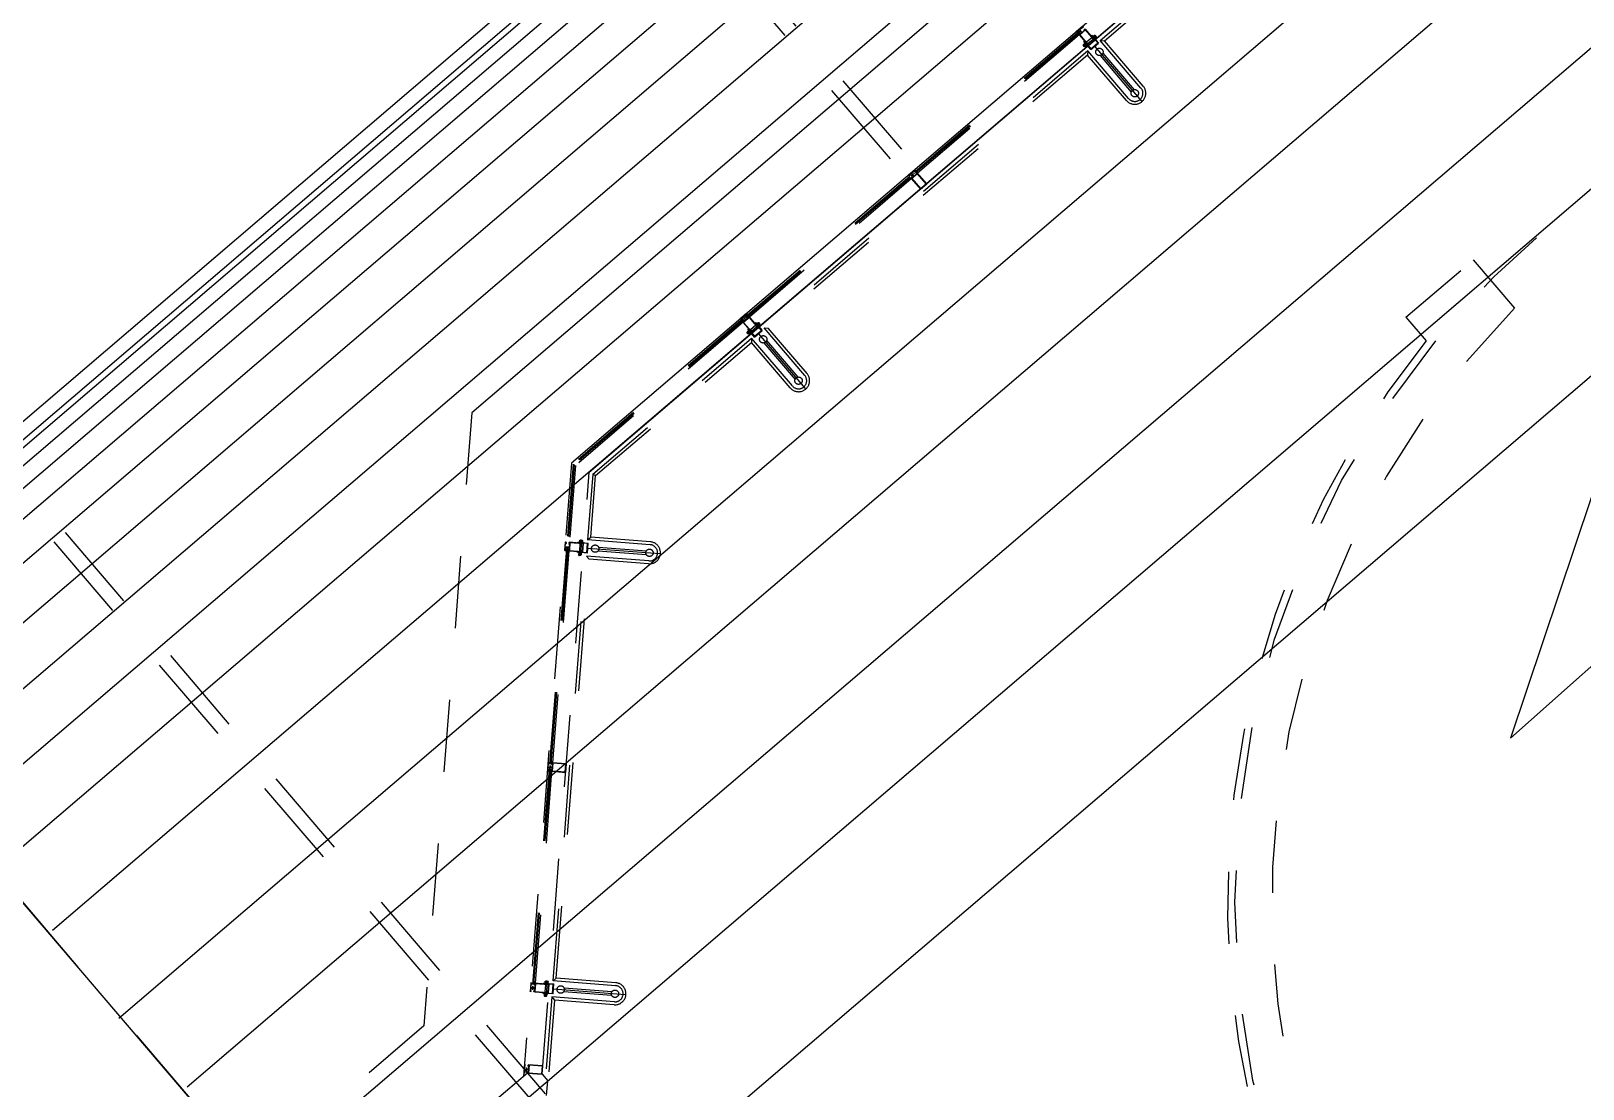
# Model space of a CAD drawing. Extents: x 268 to 383, y 668 to 793.
# Drawn here: x 363.144 to 365.297, y 773.957 to 775.425 of the extents above; entities that cross this region are included whole.
import ezdxf

# ---------------------------------------------------------------- set-up
doc = ezdxf.new("R2010")
doc.units = 0
doc.header["$LTSCALE"] = 0.5
doc.header["$MEASUREMENT"] = 0
doc.linetypes.add('DASHED2', pattern=[0.375, 0.25, -0.125])
doc.linetypes.add('HIDDEN', pattern=[0.375, 0.25, -0.125])
for name, color, linetype in [('2', 1, 'CONTINUOUS'), ('6', 7, 'CONTINUOUS'), ('9', 1, 'DASHED2'), ('paredes', 1, 'CONTINUOUS'), ('PROYECCIONES', 6, 'HIDDEN'), ('texturas', 6, 'CONTINUOUS'), ('tuberia_alumbrado', 3, 'DASHED2'), ('ventanas', 1, 'CONTINUOUS'), ('vidrio', 6, 'CONTINUOUS')]:
    doc.layers.add(name, color=color, linetype=linetype)

# ---------------------------------------------------------------- blocks, each defined once
blk = doc.blocks.new('apoymuro-cortina')
at = {"layer": 'vidrio', "color": 1, "linetype": 'Continuous'}
for p, q in [((0, 0), (-0.099, 0)), ((0, -0.057), (0, 0)), ((-0.125, -0.001), (-0.125, -0.057)), ((-0.119, 0), (-0.124, 0)), ((-0.124, -0.057), (-0.119, -0.057)), ((-0.122, -0.01), (-0.122, -0.003)), ((-0.122, -0.032), (-0.122, -0.013)), ((-0.096, -0.032), (-0.122, -0.032)), ((-0.122, -0.035), (-0.096, -0.035)), ((-0.122, -0.044), (-0.122, -0.035)), ((-0.122, -0.054), (-0.122, -0.048)), ((-0.121, -0.003), (-0.12, -0.003)), ((-0.12, -0.01), (-0.121, -0.01)), ((-0.121, -0.013), (-0.119, -0.013)), ((-0.119, -0.045), (-0.121, -0.045)), ((-0.121, -0.047), (-0.12, -0.047)), ((-0.12, -0.055), (-0.121, -0.055)), ((-0.12, -0.003), (-0.12, -0.004)), ((-0.12, -0.009), (-0.12, -0.01)), ((-0.12, -0.047), (-0.12, -0.048)), ((-0.12, -0.054), (-0.12, -0.055)), ((-0.119, -0.004), (-0.119, -0.001)), ((-0.119, -0.012), (-0.119, -0.009)), ((-0.119, -0.048), (-0.119, -0.045)), ((-0.119, -0.057), (-0.119, -0.054)), ((-0.1, -0.001), (-0.1, -0.004)), ((-0.1, -0.009), (-0.1, -0.012)), ((-0.1, -0.045), (-0.1, -0.048)), ((-0.1, -0.054), (-0.1, -0.057)), ((-0.099, -0.013), (-0.097, -0.013)), ((-0.097, -0.045), (-0.099, -0.045)), ((-0.099, -0.057), (-0.094, -0.057)), ((-0.098, -0.003), (-0.097, -0.003)), ((-0.098, -0.004), (-0.098, -0.003)), ((-0.098, -0.01), (-0.098, -0.009)), ((-0.097, -0.01), (-0.098, -0.01)), ((-0.098, -0.047), (-0.097, -0.047)), ((-0.098, -0.048), (-0.098, -0.047)), ((-0.098, -0.055), (-0.098, -0.054)), ((-0.097, -0.055), (-0.098, -0.055)), ((-0.096, -0.003), (-0.096, -0.01)), ((-0.096, -0.013), (-0.096, -0.032)), ((-0.096, -0.035), (-0.096, -0.044)), ((-0.096, -0.048), (-0.096, -0.054)), ((-0.094, -0.057), (0, -0.057)), ((-0.093, -0.003), (-0.093, -0.054)), ((-0.004, -0.003), (-0.093, -0.003)), ((-0.093, -0.055), (-0.004, -0.055)), ((-0.003, -0.054), (-0.003, -0.003))]:
    blk.add_line(p, q, dxfattribs=at)
at = {"layer": 'vidrio', "linetype": 'Continuous'}
for p, q in [((-0.04, 0.002), (-0.04, 0.005)), ((-0.04, 0.005), (0.031, 0.005)), ((0.027, 0.002), (-0.04, 0.002)), ((-0.032, 0.006), (-0.032, 0.008)), ((-0.032, 0.008), (-0.006, 0.008)), ((-0.006, 0.006), (-0.032, 0.006)), ((-0.009, 0.01), (-0.029, 0.01)), ((-0.029, 0.01), (-0.029, 0.008)), ((-0.029, 0.008), (-0.009, 0.008)), ((-0.028, 0.011), (-0.028, 0.02)), ((-0.026, 0.021), (-0.011, 0.021)), ((-0.011, 0.011), (-0.026, 0.011)), ((-0.024, 0.02), (-0.024, 0.011)), ((-0.015, 0.021), (-0.023, 0.021)), ((-0.014, 0.011), (-0.014, 0.02)), ((-0.009, 0.02), (-0.009, 0.011)), ((-0.009, 0.008), (-0.009, 0.01)), ((-0.006, 0.008), (-0.006, 0.006)), ((0.027, -0.059), (0.027, 0.002)), ((0.031, -0.063), (0.031, 0.005)), ((-0.105, -0.044), (-0.113, -0.044)), ((-0.04, -0.059), (0.027, -0.059)), ((-0.04, -0.063), (-0.04, -0.059)), ((0.031, -0.063), (-0.04, -0.063)), ((-0.032, -0.063), (-0.032, -0.065)), ((-0.006, -0.063), (-0.032, -0.063)), ((-0.032, -0.065), (-0.006, -0.065)), ((-0.029, -0.068), (-0.029, -0.065)), ((-0.029, -0.065), (-0.009, -0.065)), ((-0.009, -0.068), (-0.029, -0.068)), ((-0.028, -0.069), (-0.028, -0.078)), ((-0.011, -0.068), (-0.026, -0.068)), ((-0.026, -0.078), (-0.011, -0.078)), ((-0.013, -0.005), (-0.025, -0.005)), ((-0.025, -0.005), (-0.025, -0.052)), ((-0.025, -0.052), (-0.013, -0.052)), ((-0.025, -0.083), (-0.025, -0.078)), ((-0.013, -0.079), (-0.025, -0.079)), ((-0.013, -0.081), (-0.025, -0.081)), ((-0.025, -0.083), (-0.024, -0.084)), ((-0.013, -0.083), (-0.025, -0.083)), ((-0.024, -0.078), (-0.024, -0.069)), ((-0.014, -0.084), (-0.024, -0.084)), ((-0.015, -0.078), (-0.023, -0.078)), ((-0.015, -0.08), (-0.023, -0.08)), ((-0.015, -0.082), (-0.023, -0.082)), ((-0.019, -0.084), (-0.019, -0.084)), ((-0.014, -0.069), (-0.014, -0.078)), ((-0.013, -0.083), (-0.014, -0.084)), ((-0.013, -0.052), (-0.013, -0.005)), ((-0.013, -0.083), (-0.013, -0.078)), ((-0.009, -0.065), (-0.009, -0.068)), ((-0.009, -0.078), (-0.009, -0.069)), ((-0.006, -0.065), (-0.006, -0.063))]:
    blk.add_line(p, q, dxfattribs=at)
at = {"layer": 'vidrio', "color": 1, "linetype": 'Continuous', "extrusion": (0, 0, -1)}
for centre, major_axis, start_param, end_param in [((-0.099, -0.001), (0.000451, -0.000451), 2.356194, 3.926991), ((-0.124, -0.001), (0.000451, -0.000451), 2.356194, 3.926991), ((-0.124, -0.057), (0.000451, 0.000451), 2.356194, 3.926991), ((-0.121, -0.003), (0.000451, -0.000451), 2.356194, 3.926991), ((-0.121, -0.01), (0.000451, 0.000451), 2.356194, 3.926991), ((-0.121, -0.013), (0.000451, -0.000451), 2.356194, 3.926991), ((-0.121, -0.044), (0.000451, 0.000451), 2.356194, 3.926991), ((-0.121, -0.048), (0.000451, -0.000451), 2.356194, 3.926991), ((-0.121, -0.054), (0.000451, 0.000451), 2.356194, 3.926991), ((-0.119, -0.004), (0.000451, 0.000451), 2.356194, 3.926991), ((-0.119, -0.009), (0.000451, -0.000451), 2.356194, 3.926991), ((-0.119, -0.048), (0.000451, 0.000451), 2.356194, 3.926991), ((-0.119, -0.054), (0.000451, -0.000451), 2.356194, 3.926991), ((-0.119, -0.001), (0.000451, -0.000451), 3.926991, 5.497787), ((-0.119, -0.004), (0.000451, -0.000451), -0.785398, 0.785398), ((-0.119, -0.009), (0.000451, -0.000451), 3.926991, 5.497787), ((-0.119, -0.012), (0.000451, -0.000451), -0.785398, 0.785398), ((-0.119, -0.045), (0.000451, -0.000451), 3.926991, 5.497787), ((-0.119, -0.048), (0.000451, -0.000451), -0.785398, 0.785398), ((-0.119, -0.054), (0.000451, -0.000451), 3.926991, 5.497787), ((-0.119, -0.057), (0.000451, -0.000451), -0.785398, 0.785398), ((-0.099, -0.004), (0.000451, 0.000451), 2.356194, 3.926991), ((-0.099, -0.009), (0.000451, -0.000451), 2.356194, 3.926991), ((-0.099, -0.012), (0.000451, 0.000451), 2.356194, 3.926991), ((-0.099, -0.045), (0.000451, -0.000451), 2.356194, 3.926991), ((-0.099, -0.048), (0.000451, 0.000451), 2.356194, 3.926991), ((-0.099, -0.054), (0.000451, -0.000451), 2.356194, 3.926991), ((-0.099, -0.057), (0.000451, 0.000451), 2.356194, 3.926991), ((-0.099, -0.004), (0.000451, -0.000451), -0.785398, 0.785398), ((-0.099, -0.009), (0.000451, -0.000451), 3.926991, 5.497787), ((-0.099, -0.048), (0.000451, -0.000451), -0.785398, 0.785398), ((-0.099, -0.054), (0.000451, -0.000451), 3.926991, 5.497787), ((-0.097, -0.003), (0.000451, 0.000451), 5.497787, 7.068583), ((-0.097, -0.01), (0.000451, -0.000451), -0.785398, 0.785398), ((-0.097, -0.013), (0.000451, -0.000451), 3.926991, 5.497787), ((-0.097, -0.044), (0.000451, -0.000451), -0.785398, 0.785398), ((-0.097, -0.048), (0.000451, 0.000451), 5.497787, 7.068583), ((-0.093, -0.003), (0.000361, 0.000361), 3.926991, 5.497787), ((-0.093, -0.054), (0.000361, 0.000361), 2.356194, 3.926991)]:
    blk.add_ellipse(centre, major_axis=major_axis, ratio=1, start_param=start_param, end_param=end_param, dxfattribs=at)
at = {"layer": 'vidrio', "linetype": 'Continuous', "extrusion": (0, 0, -1)}
for centre, major_axis, start_param, end_param in [((-0.026, 0.016), (0.00325, -0.00325), 3.399063, 4.454918), ((-0.026, 0.015), (0.00325, -0.00325), 0.257471, 1.313326), ((-0.019, 0), (0.0144, -0.0144), 3.678281, 4.175701), ((-0.019, 0.031), (0.0144, 0.0144), 2.107484, 2.604904), ((-0.011, 0.016), (0.00325, -0.00325), 3.399063, 4.454918), ((-0.011, 0.015), (0.00325, -0.00325), 0.257471, 1.313326), ((-0.026, -0.073), (0.00325, 0.00325), 4.96986, 6.025715), ((-0.026, -0.074), (0.00325, 0.00325), 1.828267, 2.884122), ((-0.019, -0.088), (0.0144, 0.0144), 5.249077, 5.746497), ((-0.019, -0.058), (0.0144, -0.0144), 0.536688, 1.034108), ((-0.011, -0.073), (0.00325, 0.00325), 4.96986, 6.025715), ((-0.011, -0.074), (0.00325, 0.00325), 1.828267, 2.884122)]:
    blk.add_ellipse(centre, major_axis=major_axis, ratio=1, start_param=start_param, end_param=end_param, dxfattribs=at)
at = {"layer": 'vidrio', "color": 5, "linetype": 'Continuous', "extrusion": (0, 0, -1)}
for centre, major_axis, start_param, end_param in [((-0.004, -0.003), (0.000361, -0.000361), 3.926991, 5.497787), ((-0.004, -0.054), (0.000361, 0.000361), 0.785398, 2.356194)]:
    blk.add_ellipse(centre, major_axis=major_axis, ratio=1, start_param=start_param, end_param=end_param, dxfattribs=at)

msp = doc.modelspace()

# ---------------------------------------------------------------- linework, layer by layer
at = {"layer": '2', "ltscale": 2}
for p, q in [((366.1797, 777.4629, -249.9372), (362.8173, 774.588, -249.9372)), ((366.1841, 777.4558, -249.9372), (362.8217, 774.5809, -249.9372)), ((366.1982, 777.4426, -249.9372), (362.8357, 774.5677, -249.9372)), ((366.203, 777.4152, -249.9372), (362.8405, 774.5404, -249.9372)), ((366.237, 777.4017, -249.9372), (362.8745, 774.5268, -249.9372)), ((366.2608, 777.3609, -249.9372), (362.8983, 774.486, -249.9372)), ((366.3016, 777.3133, -249.9372), (362.9391, 774.4384, -249.9372)), ((366.3492, 777.2624, -249.9372), (362.9867, 774.3875, -249.9372)), ((366.4035, 777.2046, -249.9372), (363.0411, 774.3297, -249.9372)), ((366.4613, 777.1401, -249.9372), (363.0988, 774.2652, -249.9372)), ((366.5361, 777.0517, -249.9372), (363.1736, 774.1768, -249.9372)), ((366.6279, 776.9294, -249.9372), (363.2654, 774.0545, -249.9372)), ((366.723, 776.8343, -249.9372), (363.3605, 773.9594, -249.9372)), ((366.8216, 776.695, -249.9372), (363.4591, 773.8201, -249.9372)), ((366.9235, 776.5863, -249.9372), (363.561, 773.7114, -249.9372)), ((367.0561, 776.4402, -249.9372), (363.6936, 773.5653, -249.9372))]:
    msp.add_line(p, q, dxfattribs=at)
at = {"layer": '6', "ltscale": 2}
for p in [(366.165, 777.4758, -249.9372), (365.9049, 770.9724, -249.9372)]:
    msp.add_line(p, (362.8026, 774.6009, -249.9372), dxfattribs=at)
at = {"layer": '6'}
msp.add_lwpolyline([(365.197, 774.4436), (365.4, 774.624), (365.4733, 774.5416), (365.8126, 774.8431), (365.7394, 774.9256), (365.9677, 775.1285), (365.3758, 774.977), (365.197, 774.4436)], dxfattribs=at)
at = {"layer": '9', "ltscale": 0.8}
for p, q in [((364.6274, 775.4121, -249.9372), (365.0769, 775.7964, -249.9372)), ((364.6332, 775.4117, -249.9372), (365.0764, 775.7906, -249.9372)), ((364.5981, 775.4243, -249.9372), (364.3681, 775.2277, -249.9372)), ((364.5987, 775.4237, -249.9372), (364.3687, 775.227, -249.9372)), ((364.5992, 775.4231, -249.9372), (364.3692, 775.2264, -249.9372)), ((364.5983, 775.4198, -249.9372), (364.374, 775.228, -249.9372)), ((364.6839, 775.346, -249.9372), (364.6274, 775.4121, -249.9372)), ((364.6274, 775.4121, -249.9372), (364.6332, 775.4117, -249.9372)), ((364.687, 775.3487, -249.9372), (364.6332, 775.4117, -249.9372)), ((364.6103, 775.3975, -249.9372), (364.1609, 775.0132, -249.9372)), ((364.6099, 775.3917, -249.9372), (364.1666, 775.0128, -249.9372)), ((364.6103, 775.3975, -249.9372), (364.6099, 775.3917, -249.9372)), ((364.6637, 775.3287, -249.9372), (364.6099, 775.3917, -249.9372)), ((364.6668, 775.3314, -249.9372), (364.6103, 775.3975, -249.9372)), ((364.6196, 775.4039, -249.9372), (364.6875, 775.3245, -249.9372)), ((364.6272, 775.3911, -249.9372), (364.6706, 775.3404, -249.9372)), ((364.6311, 775.3944, -249.9372), (364.6744, 775.3437, -249.9372)), ((364.1349, 775.0282, -249.9372), (364.3649, 775.2249, -249.9372)), ((364.1354, 775.0276, -249.9372), (364.3654, 775.2242, -249.9372)), ((364.1359, 775.027, -249.9372), (364.3659, 775.2236, -249.9372)), ((364.1407, 775.0285, -249.9372), (364.365, 775.2203, -249.9372)), ((364.37, 775.2324, -249.9372), (364.3613, 775.2249, -249.9372)), ((364.3613, 775.2248, -249.9372), (364.3619, 775.224, -249.9372)), ((364.3621, 775.2248, -249.9372), (364.3631, 775.2257, -249.9372)), ((364.3622, 775.2244, -249.9372), (364.3621, 775.2246, -249.9372)), ((364.3621, 775.224, -249.9372), (364.3626, 775.2244, -249.9372)), ((364.3624, 775.2246, -249.9372), (364.3622, 775.2244, -249.9372)), ((364.3632, 775.2256, -249.9372), (364.3634, 775.2254, -249.9372)), ((364.3634, 775.2254, -249.9372), (364.3632, 775.2253, -249.9372)), ((364.3634, 775.2251, -249.9372), (364.3639, 775.2255, -249.9372)), ((364.3639, 775.2257, -249.9372), (364.3636, 775.226, -249.9372)), ((364.3637, 775.2262, -249.9372), (364.3651, 775.2274, -249.9372)), ((364.3646, 775.2208, -249.9372), (364.3653, 775.22, -249.9372)), ((364.3652, 775.2214, -249.9372), (364.3647, 775.221, -249.9372)), ((364.3659, 775.2236, -249.9372), (364.3648, 775.2249, -249.9372)), ((364.3651, 775.2274, -249.9372), (364.3685, 775.2234, -249.9372)), ((364.3651, 775.221, -249.9372), (364.3653, 775.2212, -249.9372)), ((364.3653, 775.2208, -249.9372), (364.3651, 775.221, -249.9372)), ((364.3653, 775.22, -249.9372), (364.3778, 775.2054, -249.9372)), ((364.3655, 775.2208, -249.9372), (364.3654, 775.2207, -249.9372)), ((364.3655, 775.2278, -249.9372), (364.3684, 775.2302, -249.9372)), ((364.369, 775.2238, -249.9372), (364.3655, 775.2278, -249.9372)), ((364.3665, 775.2217, -249.9372), (364.3655, 775.2208, -249.9372)), ((364.3738, 775.2271, -249.9372), (364.3659, 775.2203, -249.9372)), ((364.3659, 775.2202, -249.9372), (364.3778, 775.2063, -249.9372)), ((364.3664, 775.2225, -249.9372), (364.366, 775.2221, -249.9372)), ((364.3661, 775.2219, -249.9372), (364.3663, 775.2221, -249.9372)), ((364.3663, 775.2221, -249.9372), (364.3665, 775.2218, -249.9372)), ((364.3669, 775.2222, -249.9372), (364.3666, 775.2225, -249.9372)), ((364.3685, 775.2234, -249.9372), (364.3671, 775.2222, -249.9372)), ((364.3681, 775.2277, -249.9372), (364.3692, 775.2264, -249.9372)), ((364.3686, 775.2302, -249.9372), (364.3689, 775.2299, -249.9372)), ((364.369, 775.2307, -249.9372), (364.37, 775.2316, -249.9372)), ((364.3692, 775.2303, -249.9372), (364.369, 775.2306, -249.9372)), ((364.3718, 775.2262, -249.9372), (364.369, 775.2238, -249.9372)), ((364.3691, 775.2299, -249.9372), (364.3696, 775.2303, -249.9372)), ((364.3694, 775.2305, -249.9372), (364.3692, 775.2303, -249.9372)), ((364.3709, 775.2316, -249.9372), (364.3702, 775.2324, -249.9372)), ((364.3702, 775.2316, -249.9372), (364.3704, 775.2314, -249.9372)), ((364.3704, 775.2314, -249.9372), (364.3702, 775.2312, -249.9372)), ((364.3704, 775.231, -249.9372), (364.3708, 775.2314, -249.9372)), ((364.3721, 775.2273, -249.9372), (364.3716, 775.2269, -249.9372)), ((364.3716, 775.2267, -249.9372), (364.3719, 775.2264, -249.9372)), ((364.3721, 775.227, -249.9372), (364.3723, 775.2271, -249.9372)), ((364.3723, 775.2268, -249.9372), (364.3721, 775.227, -249.9372)), ((364.3734, 775.2276, -249.9372), (364.3724, 775.2267, -249.9372)), ((364.3734, 775.2284, -249.9372), (364.3729, 775.228, -249.9372)), ((364.3731, 775.2278, -249.9372), (364.3733, 775.228, -249.9372)), ((364.3733, 775.228, -249.9372), (364.3735, 775.2278, -249.9372)), ((364.3867, 775.2131, -249.9372), (364.3736, 775.2284, -249.9372)), ((364.3858, 775.2132, -249.9372), (364.374, 775.2271, -249.9372)), ((364.3778, 775.2054, -249.9372), (364.3867, 775.2131, -249.9372)), ((364.3779, 775.2063, -249.9372), (364.3858, 775.2131, -249.9372)), ((365.0517, 775.0278, -249.9372), (365.145, 775.1076, -249.9372)), ((365.145, 775.1076, -249.9372), (365.2025, 775.0404, -249.9372)), ((364.1316, 775.0255, -249.9372), (363.8959, 774.8239, -249.9372)), ((364.1322, 775.0248, -249.9372), (363.8967, 774.8235, -249.9372)), ((364.1327, 775.0242, -249.9372), (363.8975, 774.8231, -249.9372)), ((364.1349, 775.0282, -249.9372), (364.1359, 775.027, -249.9372)), ((365.0517, 775.0278, -249.9372), (365.0798, 774.9949, -249.9372)), ((364.1318, 775.0209, -249.9372), (363.8993, 774.8221, -249.9372)), ((364.1531, 775.005, -249.9372), (364.2209, 774.9256, -249.9372)), ((364.2174, 774.9471, -249.9372), (364.1609, 775.0132, -249.9372)), ((364.1609, 775.0132, -249.9372), (364.1666, 775.0128, -249.9372)), ((364.2205, 774.9498, -249.9372), (364.1666, 775.0128, -249.9372)), ((363.9232, 774.81, -249.9372), (364.1437, 774.9986, -249.9372)), ((363.9271, 774.808, -249.9372), (364.1433, 774.9928, -249.9372)), ((364.1437, 774.9986, -249.9372), (364.1433, 774.9928, -249.9372)), ((364.1971, 774.9298, -249.9372), (364.1433, 774.9928, -249.9372)), ((364.2003, 774.9325, -249.9372), (364.1437, 774.9986, -249.9372)), ((364.1606, 774.9922, -249.9372), (364.204, 774.9415, -249.9372)), ((364.1645, 774.9955, -249.9372), (364.2079, 774.9448, -249.9372)), ((363.7554, 774.8954, -249.9372), (363.6889, 774.0443, -249.9372)), ((363.8936, 774.8251, -249.9372), (363.827, 773.974, -249.9372)), ((363.8529, 773.9771, -249.9372), (363.9183, 774.8125, -249.9372)), ((363.8959, 774.8239, -249.9372), (363.8871, 774.7111, -249.9372)), ((363.8967, 774.8235, -249.9372), (363.8879, 774.7111, -249.9372)), ((363.8975, 774.8231, -249.9372), (363.8887, 774.711, -249.9372)), ((363.8993, 774.8221, -249.9372), (363.891, 774.7155, -249.9372)), ((363.9232, 774.81, -249.9372), (363.9161, 774.7188, -249.9372)), ((363.9232, 774.81, -249.9372), (363.9271, 774.808, -249.9372)), ((363.9205, 774.7226, -249.9372), (363.9271, 774.808, -249.9372)), ((363.9161, 774.7188, -249.9372), (363.9205, 774.7226, -249.9372)), ((364.0031, 774.7161, -249.9372), (363.9205, 774.7226, -249.9372)), ((363.8867, 774.7068, -249.9372), (363.8631, 774.4051, -249.9372)), ((363.8876, 774.7068, -249.9372), (363.864, 774.4051, -249.9372)), ((363.8884, 774.7067, -249.9372), (363.8648, 774.405, -249.9372)), ((363.8901, 774.7038, -249.9372), (363.8671, 774.4095, -249.9372)), ((364.0028, 774.7121, -249.9372), (363.9161, 774.7188, -249.9372)), ((363.9164, 774.7075, -249.9372), (364.0205, 774.6994, -249.9372)), ((363.9308, 774.7038, -249.9372), (363.9973, 774.6986, -249.9372)), ((363.9312, 774.7089, -249.9372), (363.9977, 774.7037, -249.9372)), ((363.8682, 774.1069, -249.9372), (363.9143, 774.6964, -249.9372)), ((363.8726, 774.1106, -249.9372), (363.9181, 774.692, -249.9372)), ((364.001, 774.6896, -249.9372), (363.9143, 774.6964, -249.9372)), ((363.9143, 774.6964, -249.9372), (363.9181, 774.692, -249.9372)), ((364.0007, 774.6856, -249.9372), (363.9181, 774.692, -249.9372)), ((363.8628, 774.4008, -249.9372), (363.8392, 774.0992, -249.9372)), ((363.8636, 774.4008, -249.9372), (363.84, 774.0991, -249.9372)), ((363.8645, 774.4007, -249.9372), (363.8409, 774.099, -249.9372)), ((363.8611, 774.4098, -249.9372), (363.8602, 774.3983, -249.9372)), ((363.8609, 774.3988, -249.9372), (363.861, 774.4001, -249.9372)), ((363.861, 774.4009, -249.9372), (363.8612, 774.4027, -249.9372)), ((363.8611, 774.4002, -249.9372), (363.8614, 774.4002, -249.9372)), ((363.8623, 774.4098, -249.9372), (363.8612, 774.4099, -249.9372)), ((363.8612, 774.4033, -249.9372), (363.8615, 774.4071, -249.9372)), ((363.8665, 774.4029, -249.9372), (363.8612, 774.4033, -249.9372)), ((363.8612, 774.4027, -249.9372), (363.8664, 774.4023, -249.9372)), ((363.8616, 774.4007, -249.9372), (363.8612, 774.4007, -249.9372)), ((363.8614, 774.4002, -249.9372), (363.8614, 774.3999, -249.9372)), ((363.8616, 774.4079, -249.9372), (363.8617, 774.4092, -249.9372)), ((363.8616, 774.3999, -249.9372), (363.8617, 774.4005, -249.9372)), ((363.862, 774.4077, -249.9372), (363.8617, 774.4077, -249.9372)), ((363.8617, 774.4072, -249.9372), (363.8621, 774.4072, -249.9372)), ((363.8618, 774.4093, -249.9372), (363.8621, 774.4093, -249.9372)), ((363.862, 774.408, -249.9372), (363.862, 774.4077, -249.9372)), ((363.8621, 774.4093, -249.9372), (363.8621, 774.409, -249.9372)), ((363.8622, 774.4073, -249.9372), (363.8623, 774.408, -249.9372)), ((363.8624, 774.409, -249.9372), (363.8624, 774.4097, -249.9372)), ((363.8645, 774.4006, -249.9372), (363.8628, 774.4008, -249.9372)), ((363.8631, 774.4051, -249.9372), (363.8648, 774.405, -249.9372)), ((363.8656, 774.4002, -249.9372), (363.8655, 774.3996, -249.9372)), ((363.8662, 774.4003, -249.9372), (363.8657, 774.4004, -249.9372)), ((363.8658, 774.3998, -249.9372), (363.8661, 774.3998, -249.9372)), ((363.8658, 774.3996, -249.9372), (363.8658, 774.3998, -249.9372)), ((363.8662, 774.4077, -249.9372), (363.8661, 774.407, -249.9372)), ((363.8662, 774.3997, -249.9372), (363.8661, 774.3984, -249.9372)), ((363.8662, 774.4069, -249.9372), (363.8667, 774.4068, -249.9372)), ((363.8663, 774.4093, -249.9372), (363.8663, 774.4087, -249.9372)), ((363.8664, 774.4023, -249.9372), (363.8663, 774.4004, -249.9372)), ((363.8866, 774.4079, -249.9372), (363.8664, 774.4095, -249.9372)), ((363.8664, 774.4074, -249.9372), (363.8664, 774.4076, -249.9372)), ((363.8667, 774.4074, -249.9372), (363.8664, 774.4074, -249.9372)), ((363.8665, 774.4089, -249.9372), (363.8668, 774.4089, -249.9372)), ((363.8665, 774.4087, -249.9372), (363.8665, 774.4089, -249.9372)), ((363.8668, 774.4067, -249.9372), (363.8665, 774.4029, -249.9372)), ((363.8669, 774.4088, -249.9372), (363.8668, 774.4075, -249.9372)), ((363.8676, 774.4087, -249.9372), (363.8668, 774.3983, -249.9372)), ((363.8858, 774.4074, -249.9372), (363.8677, 774.4088, -249.9372)), ((363.8851, 774.3969, -249.9372), (363.8859, 774.4073, -249.9372)), ((363.8857, 774.3962, -249.9372), (363.8866, 774.4079, -249.9372)), ((363.8661, 774.3978, -249.9372), (363.8431, 774.1035, -249.9372)), ((363.8603, 774.3982, -249.9372), (363.8614, 774.3981, -249.9372)), ((363.8613, 774.3986, -249.9372), (363.861, 774.3986, -249.9372)), ((363.8613, 774.3989, -249.9372), (363.8613, 774.3986, -249.9372)), ((363.8615, 774.3982, -249.9372), (363.8616, 774.3989, -249.9372)), ((363.8655, 774.3985, -249.9372), (363.8654, 774.3979, -249.9372)), ((363.8655, 774.3978, -249.9372), (363.8666, 774.3977, -249.9372)), ((363.8657, 774.3983, -249.9372), (363.8657, 774.3985, -249.9372)), ((363.866, 774.3982, -249.9372), (363.8657, 774.3983, -249.9372)), ((363.8666, 774.3977, -249.9372), (363.8857, 774.3962, -249.9372)), ((363.8669, 774.3982, -249.9372), (363.885, 774.3968, -249.9372)), ((363.8392, 774.0992, -249.9372), (363.8409, 774.099, -249.9372)), ((363.8682, 774.1069, -249.9372), (363.8726, 774.1106, -249.9372)), ((363.9549, 774.1001, -249.9372), (363.8682, 774.1069, -249.9372)), ((363.9552, 774.1042, -249.9372), (363.8726, 774.1106, -249.9372)), ((363.8665, 774.0844, -249.9372), (363.8576, 773.9716, -249.9372)), ((363.8702, 774.08, -249.9372), (363.8615, 773.9687, -249.9372)), ((363.9532, 774.0777, -249.9372), (363.8665, 774.0844, -249.9372)), ((363.8665, 774.0844, -249.9372), (363.8702, 774.08, -249.9372)), ((363.8685, 774.0956, -249.9372), (363.9726, 774.0874, -249.9372)), ((363.9528, 774.0736, -249.9372), (363.8702, 774.08, -249.9372)), ((363.8829, 774.0919, -249.9372), (363.9494, 774.0867, -249.9372)), ((363.8833, 774.097, -249.9372), (363.9498, 774.0918, -249.9372)), ((363.6889, 774.0443, -249.9372), (363.2593, 773.6771, -249.9372)), ((363.8283, 773.9907, -249.9372), (363.8275, 773.9793, -249.9372)), ((363.8295, 773.9907, -249.9372), (363.8285, 773.9908, -249.9372)), ((363.8288, 773.9888, -249.9372), (363.8289, 773.9901, -249.9372)), ((363.8291, 773.9903, -249.9372), (363.8294, 773.9902, -249.9372)), ((363.8294, 773.9902, -249.9372), (363.8293, 773.99, -249.9372)), ((363.8296, 773.99, -249.9372), (363.8296, 773.9906, -249.9372)), ((363.8336, 773.9903, -249.9372), (363.8335, 773.9897, -249.9372)), ((363.8539, 773.9888, -249.9372), (363.8337, 773.9904, -249.9372)), ((363.8338, 773.9899, -249.9372), (363.8341, 773.9899, -249.9372)), ((363.8338, 773.9896, -249.9372), (363.8338, 773.9899, -249.9372)), ((363.8342, 773.9897, -249.9372), (363.8341, 773.9884, -249.9372)), ((363.8531, 773.9883, -249.9372), (363.8349, 773.9898, -249.9372)), ((363.8325, 773.9787, -249.9372), (363.4204, 773.6264, -249.9372)), ((363.8276, 773.9791, -249.9372), (363.8286, 773.979, -249.9372)), ((363.8281, 773.9797, -249.9372), (363.8282, 773.981, -249.9372)), ((363.8285, 773.9796, -249.9372), (363.8282, 773.9796, -249.9372)), ((363.8283, 773.9818, -249.9372), (363.8284, 773.9837, -249.9372)), ((363.8284, 773.9837, -249.9372), (363.8337, 773.9833, -249.9372)), ((363.8288, 773.9816, -249.9372), (363.8284, 773.9817, -249.9372)), ((363.8284, 773.9812, -249.9372), (363.8286, 773.9811, -249.9372)), ((363.8285, 773.9843, -249.9372), (363.8288, 773.9881, -249.9372)), ((363.8337, 773.9838, -249.9372), (363.8285, 773.9843, -249.9372)), ((363.8285, 773.9798, -249.9372), (363.8285, 773.9796, -249.9372)), ((363.8286, 773.9811, -249.9372), (363.8286, 773.9809, -249.9372)), ((363.8288, 773.9792, -249.9372), (363.8288, 773.9798, -249.9372)), ((363.8292, 773.9887, -249.9372), (363.8289, 773.9887, -249.9372)), ((363.8289, 773.9882, -249.9372), (363.8293, 773.9881, -249.9372)), ((363.8289, 773.9808, -249.9372), (363.8289, 773.9815, -249.9372)), ((363.8293, 773.9889, -249.9372), (363.8292, 773.9887, -249.9372)), ((363.8295, 773.9883, -249.9372), (363.8295, 773.9889, -249.9372)), ((363.8317, 773.9816, -249.9372), (363.83, 773.9817, -249.9372)), ((363.8304, 773.9861, -249.9372), (363.832, 773.986, -249.9372)), ((363.8325, 773.9787, -249.9372), (363.8529, 773.9771, -249.9372)), ((363.8327, 773.9795, -249.9372), (363.8327, 773.9789, -249.9372)), ((363.8328, 773.9812, -249.9372), (363.8328, 773.9805, -249.9372)), ((363.8328, 773.9787, -249.9372), (363.8338, 773.9786, -249.9372)), ((363.8329, 773.9792, -249.9372), (363.833, 773.9795, -249.9372)), ((363.8332, 773.9792, -249.9372), (363.8329, 773.9792, -249.9372)), ((363.8334, 773.9813, -249.9372), (363.833, 773.9813, -249.9372)), ((363.833, 773.9805, -249.9372), (363.8331, 773.9808, -249.9372)), ((363.8331, 773.9808, -249.9372), (363.8334, 773.9808, -249.9372)), ((363.8334, 773.9886, -249.9372), (363.8334, 773.988, -249.9372)), ((363.8335, 773.9806, -249.9372), (363.8334, 773.9793, -249.9372)), ((363.8335, 773.9878, -249.9372), (363.8339, 773.9878, -249.9372)), ((363.8337, 773.9833, -249.9372), (363.8335, 773.9814, -249.9372)), ((363.8337, 773.9883, -249.9372), (363.8337, 773.9886, -249.9372)), ((363.8339, 773.9883, -249.9372), (363.8337, 773.9883, -249.9372)), ((363.834, 773.9876, -249.9372), (363.8337, 773.9838, -249.9372)), ((363.8338, 773.9786, -249.9372), (363.8529, 773.9771, -249.9372)), ((363.8348, 773.9897, -249.9372), (363.834, 773.9793, -249.9372)), ((363.8341, 773.9792, -249.9372), (363.8523, 773.9778, -249.9372)), ((363.8524, 773.9779, -249.9372), (363.8532, 773.9882, -249.9372)), ((363.8529, 773.9771, -249.9372), (363.8539, 773.9888, -249.9372)), ((363.8529, 773.9771, -249.9372), (363.8607, 773.968, -249.9372)), ((363.8607, 773.968, -249.9372), (363.8615, 773.9687, -249.9372)), ((363.8591, 773.9476, -249.9372), (363.8607, 773.968, -249.9372))]:
    msp.add_line(p, q, dxfattribs=at)
for centre, radius in [((366.0419, 774.216, -249.9372), 1.2277), ((364.6263, 775.3961, -249.9372), 0.00512), ((364.6754, 775.3387, -249.9372), 0.00512), ((364.1597, 774.9972, -249.9372), 0.00512), ((364.2088, 774.9398, -249.9372), 0.00512), ((363.9265, 774.7067, -249.9372), 0.00512), ((364.0019, 774.7009, -249.9372), 0.00512), ((363.8787, 774.0948, -249.9372), 0.00512), ((363.954, 774.0889, -249.9372), 0.00512)]:
    msp.add_circle(centre, radius, dxfattribs=at)
for centre, radius, start, end in [((364.6754, 775.3387, -249.9372), 0.0153, 220.53, 40.53), ((364.6754, 775.3387, -249.9372), 0.0113, 220.53, 40.53), ((366.0419, 774.216, -249.9372), 1.1765, 135.5185, 210.5146), ((366.0419, 774.216, -249.9372), 1.2379, 141.0057, 205.195), ((364.2088, 774.9398, -249.9372), 0.0153, 220.53, 40.53), ((364.2088, 774.9398, -249.9372), 0.0113, 220.53, 40.53), ((364.0019, 774.7009, -249.9372), 0.0153, 265.53, 85.53), ((364.0019, 774.7009, -249.9372), 0.0113, 265.53, 85.53), ((363.954, 774.0889, -249.9372), 0.0153, 265.53, 85.53), ((363.954, 774.0889, -249.9372), 0.0113, 265.53, 85.53)]:
    msp.add_arc(centre, radius, start, end, dxfattribs=at)
at = {"layer": '9', "ltscale": 0.8, "extrusion": (0, 0, -1)}
for centre, major_axis, start_param, end_param in [((364.3614, 775.2249, -249.9372), (0.00013, -0.00001), 2.356194, 3.926991), ((364.362, 775.2241, -249.9372), (-0.00001, -0.00013), -0.785398, 0.785398), ((364.3622, 775.2247, -249.9372), (0.00013, -0.00001), 2.356194, 3.926991), ((364.3625, 775.2245, -249.9372), (-0.00001, -0.00013), 2.356194, 3.926991), ((364.3625, 775.2245, -249.9372), (-0.00001, -0.00013), 3.926991, 5.497787), ((364.3632, 775.2256, -249.9372), (-0.00001, -0.00013), 2.356194, 3.926991), ((364.3633, 775.2252, -249.9372), (0.00013, -0.00001), 2.356194, 3.926991), ((364.3633, 775.2252, -249.9372), (-0.00001, -0.00013), -0.785398, 0.785398), ((364.3637, 775.2261, -249.9372), (0.00013, -0.00001), 2.356194, 3.926991), ((364.3638, 775.2256, -249.9372), (-0.00001, -0.00013), 3.926991, 5.497787), ((364.3647, 775.2209, -249.9372), (0.00013, -0.00001), 2.356194, 3.926991), ((364.3652, 775.2213, -249.9372), (-0.00001, -0.00013), 2.356194, 3.926991), ((364.3652, 775.2213, -249.9372), (-0.00001, -0.00013), 3.926991, 5.497787), ((364.366, 775.222, -249.9372), (0.00013, -0.00001), 2.356194, 3.926991), ((364.366, 775.222, -249.9372), (-0.00001, -0.00013), -0.785398, 0.785398), ((364.366, 775.2203, -249.9372), (0.000104, -0.000008), 2.356194, 3.926991), ((364.3665, 775.2224, -249.9372), (-0.00001, -0.00013), 2.356194, 3.926991), ((364.3664, 775.2218, -249.9372), (0.00013, -0.00001), 5.497787, 7.068583), ((364.367, 775.2223, -249.9372), (-0.00001, -0.00013), -0.785398, 0.785398), ((364.3685, 775.2301, -249.9372), (-0.00001, -0.00013), 2.356194, 3.926991), ((364.369, 775.23, -249.9372), (-0.00001, -0.00013), -0.785398, 0.785398), ((364.3691, 775.2307, -249.9372), (0.00013, -0.00001), 2.356194, 3.926991), ((364.3695, 775.2304, -249.9372), (-0.00001, -0.00013), 2.356194, 3.926991), ((364.3695, 775.2304, -249.9372), (-0.00001, -0.00013), 3.926991, 5.497787), ((364.3701, 775.2323, -249.9372), (-0.00001, -0.00013), 2.356194, 3.926991), ((364.3701, 775.2315, -249.9372), (-0.00001, -0.00013), 2.356194, 3.926991), ((364.3703, 775.2311, -249.9372), (0.00013, -0.00001), 2.356194, 3.926991), ((364.3703, 775.2311, -249.9372), (-0.00001, -0.00013), -0.785398, 0.785398), ((364.3708, 775.2315, -249.9372), (-0.00001, -0.00013), 3.926991, 5.497787), ((364.3717, 775.2268, -249.9372), (0.00013, -0.00001), 2.356194, 3.926991), ((364.3718, 775.2263, -249.9372), (-0.00001, -0.00013), 3.926991, 5.497787), ((364.3722, 775.2272, -249.9372), (-0.00001, -0.00013), 2.356194, 3.926991), ((364.3722, 775.2272, -249.9372), (-0.00001, -0.00013), 3.926991, 5.497787), ((364.3724, 775.2268, -249.9372), (-0.00001, -0.00013), -0.785398, 0.785398), ((364.373, 775.2279, -249.9372), (0.00013, -0.00001), 2.356194, 3.926991), ((364.373, 775.2279, -249.9372), (-0.00001, -0.00013), -0.785398, 0.785398), ((364.3735, 775.2283, -249.9372), (-0.00001, -0.00013), 2.356194, 3.926991), ((364.3734, 775.2277, -249.9372), (0.00013, -0.00001), 5.497787, 7.068583), ((364.3739, 775.227, -249.9372), (0.000104, -0.000008), 3.926991, 5.497787), ((363.8612, 774.4008, -249.9372), (0.0000992, 0.0000848), 2.356194, 3.926991), ((363.8611, 774.4001, -249.9372), (0.0000848, -0.0000992), 2.356194, 3.926991), ((363.8612, 774.4097, -249.9372), (0.0000848, -0.0000992), 2.356194, 3.926991), ((363.8614, 774.3989, -249.9372), (0.0000848, -0.0000992), 2.356194, 3.926991), ((363.8615, 774.3999, -249.9372), (0.0000992, 0.0000848), 2.356194, 3.926991), ((363.8614, 774.3989, -249.9372), (0.0000848, -0.0000992), 3.926991, 5.497787), ((363.8617, 774.4071, -249.9372), (0.0000848, -0.0000992), 2.356194, 3.926991), ((363.8615, 774.3999, -249.9372), (0.0000848, -0.0000992), -0.785398, 0.785398), ((363.8617, 774.4079, -249.9372), (0.0000992, 0.0000848), 2.356194, 3.926991), ((363.8616, 774.4006, -249.9372), (0.0000848, -0.0000992), 3.926991, 5.497787), ((363.8618, 774.4092, -249.9372), (0.0000848, -0.0000992), 2.356194, 3.926991), ((363.8621, 774.408, -249.9372), (0.0000848, -0.0000992), 2.356194, 3.926991), ((363.8622, 774.409, -249.9372), (0.0000992, 0.0000848), 2.356194, 3.926991), ((363.8621, 774.4073, -249.9372), (0.0000848, -0.0000992), -0.785398, 0.785398), ((363.8622, 774.409, -249.9372), (0.0000848, -0.0000992), -0.785398, 0.785398), ((363.8621, 774.408, -249.9372), (0.0000848, -0.0000992), 3.926991, 5.497787), ((363.8623, 774.4097, -249.9372), (0.0000848, -0.0000992), 3.926991, 5.497787), ((363.8657, 774.3996, -249.9372), (0.0000992, 0.0000848), 2.356194, 3.926991), ((363.8657, 774.4002, -249.9372), (0.0000848, -0.0000992), 2.356194, 3.926991), ((363.8657, 774.3996, -249.9372), (0.0000848, -0.0000992), -0.785398, 0.785398), ((363.8663, 774.407, -249.9372), (0.0000992, 0.0000848), 2.356194, 3.926991), ((363.8661, 774.3997, -249.9372), (0.0000992, 0.0000848), 5.497787, 7.068583), ((363.8663, 774.4076, -249.9372), (0.0000848, -0.0000992), 2.356194, 3.926991), ((363.8662, 774.4005, -249.9372), (0.0000848, -0.0000992), -0.785398, 0.785398), ((363.8664, 774.4093, -249.9372), (0.0000848, -0.0000992), 2.356194, 3.926991), ((363.8664, 774.4087, -249.9372), (0.0000992, 0.0000848), 2.356194, 3.926991), ((363.8663, 774.4076, -249.9372), (0.0000848, -0.0000992), 3.926991, 5.497787), ((363.8664, 774.4087, -249.9372), (0.0000848, -0.0000992), -0.785398, 0.785398), ((363.8667, 774.4075, -249.9372), (0.0000848, -0.0000992), -0.785398, 0.785398), ((363.8667, 774.4067, -249.9372), (0.0000848, -0.0000992), 3.926991, 5.497787), ((363.8668, 774.4088, -249.9372), (0.0000992, 0.0000848), 5.497787, 7.068583), ((363.8677, 774.4087, -249.9372), (0.0000794, 0.0000679), 3.926991, 5.497787), ((363.8603, 774.3983, -249.9372), (0.0000992, 0.0000848), 2.356194, 3.926991), ((363.861, 774.3988, -249.9372), (0.0000992, 0.0000848), 2.356194, 3.926991), ((363.8614, 774.3982, -249.9372), (0.0000848, -0.0000992), -0.785398, 0.785398), ((363.8655, 774.3979, -249.9372), (0.0000992, 0.0000848), 2.356194, 3.926991), ((363.8656, 774.3985, -249.9372), (0.0000848, -0.0000992), 2.356194, 3.926991), ((363.8656, 774.3985, -249.9372), (0.0000848, -0.0000992), 3.926991, 5.497787), ((363.8669, 774.3983, -249.9372), (0.0000794, 0.0000679), 2.356194, 3.926991), ((363.885, 774.3969, -249.9372), (0.0000794, 0.0000679), 0.785398, 2.356194), ((363.8285, 773.9907, -249.9372), (0.0000848, -0.0000992), 2.356194, 3.926991), ((363.8291, 773.9901, -249.9372), (0.0000848, -0.0000992), 2.356194, 3.926991), ((363.8295, 773.99, -249.9372), (0.0000992, 0.0000848), 2.356194, 3.926991), ((363.8295, 773.9906, -249.9372), (0.0000848, -0.0000992), 3.926991, 5.497787), ((363.8295, 773.99, -249.9372), (0.0000848, -0.0000992), -0.785398, 0.785398), ((363.8337, 773.9903, -249.9372), (0.0000848, -0.0000992), 2.356194, 3.926991), ((363.8341, 773.9897, -249.9372), (0.0000992, 0.0000848), 5.497787, 7.068583), ((363.8349, 773.9896, -249.9372), (0.0000794, 0.0000679), 3.926991, 5.497787), ((363.8276, 773.9792, -249.9372), (0.0000992, 0.0000848), 2.356194, 3.926991), ((363.8282, 773.9797, -249.9372), (0.0000992, 0.0000848), 2.356194, 3.926991), ((363.8283, 773.981, -249.9372), (0.0000848, -0.0000992), 2.356194, 3.926991), ((363.8284, 773.9818, -249.9372), (0.0000992, 0.0000848), 2.356194, 3.926991), ((363.8287, 773.9798, -249.9372), (0.0000848, -0.0000992), 2.356194, 3.926991), ((363.8288, 773.9809, -249.9372), (0.0000992, 0.0000848), 2.356194, 3.926991), ((363.8286, 773.9792, -249.9372), (0.0000848, -0.0000992), -0.785398, 0.785398), ((363.8288, 773.9809, -249.9372), (0.0000848, -0.0000992), -0.785398, 0.785398), ((363.8287, 773.9798, -249.9372), (0.0000848, -0.0000992), 3.926991, 5.497787), ((363.829, 773.9888, -249.9372), (0.0000992, 0.0000848), 2.356194, 3.926991), ((363.8289, 773.988, -249.9372), (0.0000848, -0.0000992), 2.356194, 3.926991), ((363.8288, 773.9815, -249.9372), (0.0000848, -0.0000992), 3.926991, 5.497787), ((363.8294, 773.9889, -249.9372), (0.0000848, -0.0000992), 2.356194, 3.926991), ((363.8293, 773.9883, -249.9372), (0.0000848, -0.0000992), -0.785398, 0.785398), ((363.8294, 773.9889, -249.9372), (0.0000848, -0.0000992), 3.926991, 5.497787), ((363.8328, 773.9795, -249.9372), (0.0000848, -0.0000992), 2.356194, 3.926991), ((363.8328, 773.9788, -249.9372), (0.0000992, 0.0000848), 2.356194, 3.926991), ((363.833, 773.9812, -249.9372), (0.0000848, -0.0000992), 2.356194, 3.926991), ((363.8329, 773.9805, -249.9372), (0.0000992, 0.0000848), 2.356194, 3.926991), ((363.8328, 773.9795, -249.9372), (0.0000848, -0.0000992), 3.926991, 5.497787), ((363.8329, 773.9805, -249.9372), (0.0000848, -0.0000992), -0.785398, 0.785398), ((363.8335, 773.9886, -249.9372), (0.0000848, -0.0000992), 2.356194, 3.926991), ((363.8335, 773.988, -249.9372), (0.0000992, 0.0000848), 2.356194, 3.926991), ((363.8334, 773.9814, -249.9372), (0.0000848, -0.0000992), -0.785398, 0.785398), ((363.8333, 773.9806, -249.9372), (0.0000992, 0.0000848), 5.497787, 7.068583), ((363.8336, 773.9896, -249.9372), (0.0000992, 0.0000848), 2.356194, 3.926991), ((363.8336, 773.9896, -249.9372), (0.0000848, -0.0000992), -0.785398, 0.785398), ((363.8335, 773.9886, -249.9372), (0.0000848, -0.0000992), 3.926991, 5.497787), ((363.834, 773.9884, -249.9372), (0.0000848, -0.0000992), -0.785398, 0.785398), ((363.8339, 773.9877, -249.9372), (0.0000848, -0.0000992), 3.926991, 5.497787), ((363.8341, 773.9793, -249.9372), (0.0000794, 0.0000679), 2.356194, 3.926991), ((363.8523, 773.9779, -249.9372), (0.0000794, 0.0000679), 0.785398, 2.356194)]:
    msp.add_ellipse(centre, major_axis=major_axis, ratio=1, start_param=start_param, end_param=end_param, dxfattribs=at)
at = {"layer": 'paredes', "color": 6}
msp.add_line((365.2709, 776.0027, -249.9372), (363.8936, 774.8251, -249.9372), dxfattribs=at)
at = {"layer": 'PROYECCIONES'}
for p, q in [((363.8316, 775.8691, -249.9372), (364.3734, 775.2353, -249.9372)), ((363.816, 775.8558, -249.9372), (364.3579, 775.222, -249.9372)), ((362.8984, 775.0713, -249.9372), (364.6253, 773.0515, -249.9372)), ((362.8829, 775.058, -249.9372), (364.6118, 773.0358, -249.9372))]:
    msp.add_line(p, q, dxfattribs=at)
at = {"layer": 'PROYECCIONES', "color": 1, "ltscale": 2}
msp.add_line((362.8026, 774.6009, -249.9372), (363.5448, 773.7327, -249.9372), dxfattribs=at)
at = {"layer": 'texturas', "color": 1}
msp.add_line((365.6508, 776.5159, -249.9372), (363.7554, 774.8954, -249.9372), dxfattribs=at)
at = {"layer": 'tuberia_alumbrado', "ltscale": 10}
msp.add_circle((367.8806, 778.4437), 14.8581, dxfattribs=at)
at = {"layer": 'ventanas'}
msp.add_line((365.2875, 775.9832, -249.9372), (363.9183, 774.8125, -249.9372), dxfattribs=at)

# ---------------------------------------------------------------- block references
at = {"layer": '9', "ltscale": 0.8, "xscale": 0.2046149929618349, "yscale": 0.204614992961865, "zscale": 0.2046149929618987}
for p, rotation in [((364.62, 775.4125, -249.9372), 310.5299999999834), ((364.1534, 775.0136, -249.9372), 310.5299999999834), ((363.9105, 774.7139, -249.9372), 355.5300000000072), ((363.8627, 774.1019, -249.9372), 355.5300000000072)]:
    msp.add_blockref('apoymuro-cortina', p, dxfattribs=dict(at, rotation=rotation))

doc.saveas('drawing.dxf')
